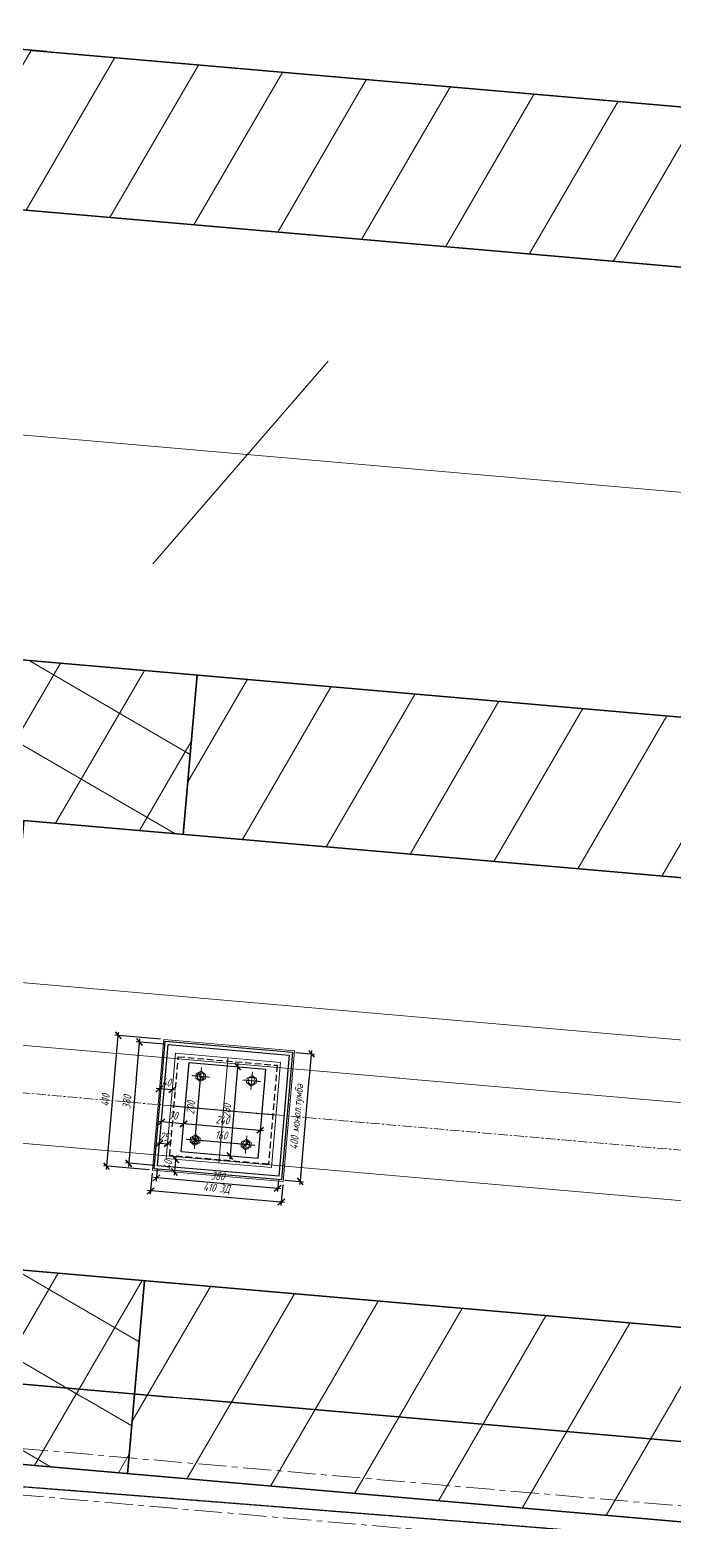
# Model space of a CAD drawing. Header units: millimetres. Extents: x 265754 to 14267433, y -6145605 to 2433772.
# Drawn here: x 8009325 to 8011339, y -583457 to -578795 of the extents above; entities that cross this region are included whole.
import ezdxf
from ezdxf import colors
from ezdxf.entities.mleader import LeaderData, LeaderLine
from ezdxf.math import Vec2, Vec3

# ---------------------------------------------------------------- set-up
doc = ezdxf.new("R2010")
doc.units = ezdxf.units.MM
for name, pattern in [('осевая', [2, 1.25, -0.25, 0.25, -0.25]), ('осеваяX2', [4, 2.5, -0.5, 0.5, -0.5]), ('Штриховая', [3, 2, -1])]:
    doc.linetypes.add(name, pattern=pattern)
for name, color, linetype, lineweight in [('Выноски', 3, 'Continuous', 15), ('ИС_Med', 7, 'Continuous', 35), ('ИС_Ось', 3, 'осевая', 18), ('ИС_РЗМ', 3, 'Continuous', 18), ('ИС_Тон', 3, 'Continuous', 18), ('ИС_Штр', 3, 'Continuous', 9), ('МДП_Ось', 1, 'осеваяX2', 30)]:
    doc.layers.add(name, color=color, linetype=linetype, lineweight=lineweight)
doc.styles.add('0', font='isocpeur.ttf', dxfattribs={"width": 0.8, "oblique": 15})
doc.styles.add('ISOCPEUR', font='isocpeur.ttf', dxfattribs={"width": 0.8, "oblique": 15, "height": 2.5})
doc.dimstyles.new('М10', dxfattribs={"dimscale": 10, "dimtxt": 2.5, "dimasz": 2, "dimexe": 1, "dimexo": 1, "dimgap": 1, "dimtad": 1, "dimdec": 0, "dimtxsty": '0', "dimblk1": 'OBLIQUE', "dimblk2": 'OBLIQUE', "dimsah": 1, "dimcen": 2.5, "dimdle": 1, "dimclrd": 256, "dimclre": 256, "dimclrt": 256, "dimaunit": 1, "dimadec": 0, "dimazin": 0, "dimtfac": 0.75, "dimtdec": 0, "dimtmove": 1, "dimatfit": 2, "dimldrblk": 'OBLIQUE', "dimfxl": 1, "dimtolj": 1, "dimtzin": 0, "dimlwd": -1, "dimlwe": -1, "dimarcsym": 0})
doc.dimstyles.new('М200', dxfattribs={"dimscale": 200, "dimtxt": 2.5, "dimasz": 2, "dimexe": 1, "dimexo": 1, "dimgap": 0.8, "dimtad": 1, "dimdec": 0, "dimzin": 0, "dimdsep": 46, "dimtxsty": '0', "dimblk": 'OBLIQUE', "dimcen": 0.09, "dimdle": 1, "dimclrd": 256, "dimclre": 256, "dimclrt": 256, "dimadec": 4, "dimazin": 0, "dimtfac": 1, "dimtdec": 0, "dimtmove": 1, "dimatfit": 2, "dimfxl": 1, "dimtolj": 1, "dimtzin": 0, "dimlwd": -1, "dimarcsym": 0})

# ---------------------------------------------------------------- blocks, each defined once
blk = doc.blocks.new('_None')
blk = doc.blocks.new('болт БО')
at = {"layer": 'ИС_Тон', "linetype": 'осевая'}
for p, q in [((-27.8473755350301, 0.1288116181356145), (27.84737553503055, -0.1288116181353871)), ((-0.1288116180771794, -27.84737553508876), (0.1288116183113743, 27.84737553520426))]:
    blk.add_line(p, q, dxfattribs=at)
at = {"layer": 'ИС_Тон'}
blk.add_lwpolyline([(14.96664636836476, -7.295342044146537), (15.03303712032357, 7.157535470322273), (0.07648264958743312, 16.64982433590194), (-14.96664636713922, 7.295342045052394), (-15.03303711909848, -7.157535469416189), (-0.07648264836325325, -16.64982433522869)], close=True, dxfattribs=at)
blk.add_circle((1.168700691778213e-10, -4.547473508864641e-13), 11, dxfattribs=at)
blk = doc.blocks.new('_OBLIQUE')
at = {"color": 0, "linetype": 'ByBlock', "lineweight": -2}
blk.add_line((0.5000000000000001, 0.4999999999999999), (-0.5000000000000001, -0.4999999999999999), dxfattribs=at)
blk = doc.blocks.new('*D1533')
at = {"layer": 'Defpoints', "transparency": 16777216}
blk.add_line((134.5914304819017, -114.4579757231986), (-45.40856951812748, -114.4579756184248), dxfattribs=at)
at = {"layer": 'Defpoints', "color": 0, "transparency": 16777216}
for p in [(-35.40856951812748, -114.4579756242165), (-35.40856951812748, -114.4579756242456), (124.5914304819016, -114.4579757191823)]:
    blk.add_point(p, dxfattribs=at)
at = {"layer": 'Defpoints', "transparency": 16777216, "xscale": 20, "yscale": 20, "zscale": 20}
for p, rotation in [((-35.40856951812748, -114.4579756242456), 179.9999999666495), ((124.5914304819016, -114.4579757173778), 359.9999999666495)]:
    blk.add_blockref('_OBLIQUE', p, dxfattribs=dict(at, rotation=rotation))
at = {"layer": 'Defpoints', "transparency": 16777216, "insert": (44.5914304949838, -91.95797567081172), "char_height": 25, "attachment_point": 5, "rotation": 359.99999996664945, "style": '0'}
blk.add_mtext('\\A1;160', dxfattribs=at)
blk = doc.blocks.new('*D1534')
at = {"layer": 'Defpoints', "transparency": 16777216}
blk.add_line((-35.40880475775335, -124.5088569954387), (-35.4088047577534, 95.49114300493969), dxfattribs=at)
at = {"layer": 'Defpoints', "color": 0, "transparency": 16777216}
for p in [(-35.4088047577534, 85.49114300493969), (-35.4088047577534, 85.49114300493969), (-35.40880479215413, -114.5088569954387)]:
    blk.add_point(p, dxfattribs=at)
at = {"layer": 'Defpoints', "transparency": 16777216, "xscale": 20, "yscale": 20, "zscale": 20}
for p, rotation in [((-35.4088047577534, 85.49114300493969), 90), ((-35.40880475775335, -114.5088569954387), 270)]:
    blk.add_blockref('_OBLIQUE', p, dxfattribs=dict(at, rotation=rotation))
at = {"layer": 'Defpoints', "transparency": 16777216, "insert": (-57.90880475775337, -14.5088569952495), "char_height": 25, "attachment_point": 5, "rotation": 90, "style": '0'}
blk.add_mtext('\\A1;200', dxfattribs=at)
blk = doc.blocks.new('*D1536')
at = {"layer": 'Defpoints', "transparency": 16777216}
blk.add_line((174.5911951518792, -66.70392639015336), (-85.40880484814988, -66.70392623881344), dxfattribs=at)
at = {"layer": 'Defpoints', "color": 0, "transparency": 16777216}
for p in [(-75.40880484814988, -66.70392624469241), (-75.40880484814988, -66.7039262446342), (164.5911951518792, -66.70392638715566)]:
    blk.add_point(p, dxfattribs=at)
at = {"layer": 'Defpoints', "transparency": 16777216, "xscale": 20, "yscale": 20, "zscale": 20}
for p, rotation in [((-75.40880484814988, -66.7039262446342), 179.9999999666495), ((164.5911951518792, -66.70392638433259), 359.9999999666495)]:
    blk.add_blockref('_OBLIQUE', p, dxfattribs=dict(at, rotation=rotation))
at = {"layer": 'Defpoints', "transparency": 16777216, "insert": (44.59119516496138, -44.2039263144834), "char_height": 25, "attachment_point": 5, "rotation": 359.99999996664945, "style": '0'}
blk.add_mtext('\\A1;240', dxfattribs=at)
blk = doc.blocks.new('*D1537')
at = {"layer": 'Defpoints', "transparency": 16777216}
blk.add_line((77.35079307766861, 135.49114293803), (77.35079307766868, -164.5088570619701), dxfattribs=at)
at = {"layer": 'Defpoints', "color": 0, "transparency": 16777216}
for p in [(77.35079324385154, 125.49114293803), (77.35079307763957, -154.5088570619701), (77.35079307766867, -154.5088570619701)]:
    blk.add_point(p, dxfattribs=at)
at = {"layer": 'Defpoints', "transparency": 16777216, "xscale": 20, "yscale": 20, "zscale": 20}
for p, rotation in [((77.35079307766861, 125.49114293803), 90), ((77.35079307766867, -154.5088570619701), 270)]:
    blk.add_blockref('_OBLIQUE', p, dxfattribs=dict(at, rotation=rotation))
at = {"layer": 'Defpoints', "transparency": 16777216, "insert": (54.85079307766863, -14.50885706197007), "char_height": 25, "attachment_point": 5, "rotation": 90, "style": '0'}
blk.add_mtext('\\A1;280', dxfattribs=at)
blk = doc.blocks.new('*D1538')
at = {"layer": 'Defpoints', "transparency": 16777216}
blk.add_line((-65.40880484809168, -66.70392624972737), (-155.4088048480917, -66.70392619734048), dxfattribs=at)
at = {"layer": 'Defpoints', "color": 0, "transparency": 16777216}
for p in [(-145.4088048480917, -66.70392620316125), (-145.4088048480917, -66.70392620316125), (-75.40880484809168, -66.70392624469241)]:
    blk.add_point(p, dxfattribs=at)
at = {"layer": 'Defpoints', "transparency": 16777216, "xscale": 20, "yscale": 20, "zscale": 20}
for p, rotation in [((-145.4088048480917, -66.70392620316125), 179.9999999666495), ((-75.40880484809168, -66.70392624390661), 359.9999999666495)]:
    blk.add_blockref('_OBLIQUE', p, dxfattribs=dict(at, rotation=rotation))
at = {"layer": 'Defpoints', "transparency": 16777216, "insert": (-110.408804834995, -44.20392622353393), "char_height": 25, "attachment_point": 5, "rotation": 359.99999996664945, "style": '0'}
blk.add_mtext('\\A1;70', dxfattribs=at)
blk = doc.blocks.new('*D1539')
at = {"layer": 'Defpoints', "transparency": 16777216}
blk.add_line((-110.4088048882259, -134.31600171639), (-155.4088048882259, -134.3160016901966), dxfattribs=at)
at = {"layer": 'Defpoints', "color": 0, "transparency": 16777216}
for p in [(-145.4088048882259, -134.3160016960464), (-145.4088048882259, -134.3160016960173), (-120.4088048882259, -134.3160017108894)]:
    blk.add_point(p, dxfattribs=at)
at = {"layer": 'Defpoints', "transparency": 16777216, "xscale": 20, "yscale": 20, "zscale": 20}
for p, rotation in [((-145.4088048882259, -134.3160016960173), 179.9999999666495), ((-120.4088048882259, -134.3160017105693), 359.9999999666495)]:
    blk.add_blockref('_OBLIQUE', p, dxfattribs=dict(at, rotation=rotation))
at = {"layer": 'Defpoints', "transparency": 16777216, "insert": (-132.9088048751582, -111.8160017034679), "char_height": 25, "attachment_point": 5, "rotation": 359.99999996664945, "style": '0'}
blk.add_mtext('\\A1;25', dxfattribs=at)
blk = doc.blocks.new('*D1540')
at = {"layer": 'Defpoints', "transparency": 16777216}
blk.add_line((-110.4088047874975, 35.37111904114136), (-170.4088047874975, 35.37111907606595), dxfattribs=at)
at = {"layer": 'Defpoints', "color": 0, "transparency": 16777216}
for p in [(-160.4088047874975, 35.37111907024519), (-160.4088047874975, 35.37111907024519), (-120.4088047874975, 35.37111904652556)]:
    blk.add_point(p, dxfattribs=at)
at = {"layer": 'Defpoints', "transparency": 16777216, "xscale": 20, "yscale": 20, "zscale": 20}
for p, rotation in [((-160.4088047874975, 35.37111907024519), 179.9999999666495), ((-120.4088047874975, 35.37111904696212), 359.9999999666495)]:
    blk.add_blockref('_OBLIQUE', p, dxfattribs=dict(at, rotation=rotation))
at = {"layer": 'Defpoints', "transparency": 16777216, "insert": (-140.4088047744008, 57.87111905837082), "char_height": 25, "attachment_point": 5, "rotation": 359.99999996664945, "style": '0'}
blk.add_mtext('\\A1;40', dxfattribs=at)
blk = doc.blocks.new('*D1541')
at = {"layer": 'Defpoints', "transparency": 16777216}
for p, q in [((-160.4088049446, -229.5088569208456), (-160.4088049823443, -294.353121638851)), ((249.5911950553709, -229.5088571642118), (249.5911950176266, -294.3531218775024)), ((259.5911950234473, -284.3531218833232), (-170.4088049765236, -284.3531216330302))]:
    blk.add_line(p, q, dxfattribs=at)
at = {"layer": 'Defpoints', "color": 0, "transparency": 16777216}
for p in [(-160.4088049387792, -219.5088569208456), (249.5911950611917, -219.5088571642118), (-160.4088049765236, -284.353121638851)]:
    blk.add_point(p, dxfattribs=at)
at = {"layer": 'Defpoints', "transparency": 16777216, "xscale": 20, "yscale": 20, "zscale": 20}
for p, rotation in [((-160.4088049765236, -284.353121638851), 179.9999999666495), ((249.5911950234473, -284.3531218775024), 359.9999999666495)]:
    blk.add_blockref('_OBLIQUE', p, dxfattribs=dict(at, rotation=rotation))
at = {"layer": 'Defpoints', "transparency": 16777216, "insert": (44.59119503765001, -259.9781217581767), "char_height": 25, "attachment_point": 5, "rotation": 359.99999996664945, "style": '0'}
blk.add_mtext('\\A1;410 ЗД', dxfattribs=at)
blk = doc.blocks.new('*D1542')
at = {"layer": 'Defpoints', "transparency": 16777216}
for p, q in [((-145.4088049357233, -214.5088569297513), (-145.4088049578483, -252.5192419070809)), ((234.5911950643058, -214.508857155306), (234.5911950421808, -252.51924212827)), ((244.5911950480016, -242.5192421340907), (-155.4088049520275, -242.5192419012601))]:
    blk.add_line(p, q, dxfattribs=at)
at = {"layer": 'Defpoints', "color": 0, "transparency": 16777216}
for p in [(-145.4088049299025, -204.5088569297513), (234.5911950701266, -204.508857155306), (-145.4088049520275, -242.5192419070809)]:
    blk.add_point(p, dxfattribs=at)
at = {"layer": 'Defpoints', "transparency": 16777216, "xscale": 20, "yscale": 20, "zscale": 20}
for p, rotation in [((-145.4088049520275, -242.5192419070809), 179.9999999666495), ((234.5911950480016, -242.51924212827), 359.9999999666495)]:
    blk.add_blockref('_OBLIQUE', p, dxfattribs=dict(at, rotation=rotation))
at = {"layer": 'Defpoints', "transparency": 16777216, "insert": (44.59119506108377, -220.0192420176754), "char_height": 25, "attachment_point": 5, "rotation": 359.99999996664945, "style": '0'}
blk.add_mtext('\\A1;380', dxfattribs=at)
blk = doc.blocks.new('*D1543')
at = {"layer": 'Defpoints', "transparency": 16777216}
blk.add_line((-91.226928610442, -169.5088569619111), (-91.22692861044199, -229.5088569618821), dxfattribs=at)
at = {"layer": 'Defpoints', "color": 0, "transparency": 16777216}
for p in [(-91.22692858669328, -179.5088569619111), (-91.226928610442, -219.5088569618821), (-91.226928610442, -219.5088569618821)]:
    blk.add_point(p, dxfattribs=at)
at = {"layer": 'Defpoints', "transparency": 16777216, "xscale": 20, "yscale": 20, "zscale": 20}
for p, rotation in [((-91.226928610442, -179.5088569619111), 90), ((-91.226928610442, -219.5088569618821), 270)]:
    blk.add_blockref('_OBLIQUE', p, dxfattribs=dict(at, rotation=rotation))
at = {"layer": 'Defpoints', "transparency": 16777216, "insert": (-113.7269285985676, -199.5088569619402), "char_height": 25, "attachment_point": 5, "rotation": 90, "style": '0'}
blk.add_mtext('\\A1;40', dxfattribs=at)
blk = doc.blocks.new('*D1544')
at = {"layer": 'Defpoints', "transparency": 16777216}
for p, q in [((-155.4088047043479, 175.4911430702487), (-245.8727593066289, 175.4911430702487)), ((-235.8727593066289, 185.4911430702487), (-235.8727593066288, -214.5088569297515)), ((-155.4088049299026, -204.5088569297515), (-245.8727593066288, -204.5088569297515))]:
    blk.add_line(p, q, dxfattribs=at)
at = {"layer": 'Defpoints', "color": 0, "transparency": 16777216}
for p in [(-145.4088047043479, 175.4911430702487), (-235.8727593066288, -204.5088569297515), (-145.4088049299026, -204.5088569297515)]:
    blk.add_point(p, dxfattribs=at)
at = {"layer": 'Defpoints', "transparency": 16777216, "xscale": 20, "yscale": 20, "zscale": 20}
for p, rotation in [((-235.8727593066289, 175.4911430702487), 90), ((-235.8727593066288, -204.5088569297515), 270)]:
    blk.add_blockref('_OBLIQUE', p, dxfattribs=dict(at, rotation=rotation))
at = {"layer": 'Defpoints', "transparency": 16777216, "insert": (-258.3727593066288, -14.50885692975131), "char_height": 25, "attachment_point": 5, "rotation": 90, "style": '0'}
blk.add_mtext('\\A1;380', dxfattribs=at)
blk = doc.blocks.new('*D1545')
at = {"layer": 'Defpoints', "transparency": 16777216}
for p, q in [((-170.4088046954421, 190.4911430791545), (-313.6341531854124, 190.4911430791545)), ((-303.6341531854123, -229.5088569208457), (-303.6341531854124, 200.4911430791545)), ((-170.4088049387793, -219.5088569208457), (-313.6341531854123, -219.5088569208457))]:
    blk.add_line(p, q, dxfattribs=at)
at = {"layer": 'Defpoints', "color": 0, "transparency": 16777216}
for p in [(-303.6341531854124, 190.4911430791545), (-160.4088046954421, 190.4911430791545), (-160.4088049387793, -219.5088569208457)]:
    blk.add_point(p, dxfattribs=at)
at = {"layer": 'Defpoints', "transparency": 16777216, "xscale": 20, "yscale": 20, "zscale": 20}
for p, rotation in [((-303.6341531854124, 190.4911430791545), 90), ((-303.6341531854123, -219.5088569208457), 270)]:
    blk.add_blockref('_OBLIQUE', p, dxfattribs=dict(at, rotation=rotation))
at = {"layer": 'Defpoints', "transparency": 16777216, "insert": (-326.1341531854123, -14.50885692084554), "char_height": 25, "attachment_point": 5, "rotation": 90, "style": '0'}
blk.add_mtext('\\A1;410', dxfattribs=at)
blk = doc.blocks.new('*D1535')
at = {"layer": 'Defpoints', "transparency": 16777216}
for p, q in [((303.4498260339899, -224.5088571612433), (303.4498260339898, 195.4911428387569)), ((254.5911953015894, 185.4911428387568), (313.4498260339898, 185.4911428387568)), ((254.5911950641895, -214.5088571612433), (313.4498260339899, -214.5088571612433))]:
    blk.add_line(p, q, dxfattribs=at)
at = {"layer": 'Defpoints', "color": 0, "transparency": 16777216}
for p in [(244.5911953015894, 185.4911428387568), (303.4498260339898, 185.4911428387568), (244.5911950641895, -214.5088571612433)]:
    blk.add_point(p, dxfattribs=at)
at = {"layer": 'Defpoints', "transparency": 16777216, "xscale": 20, "yscale": 20, "zscale": 20}
for p, rotation in [((303.4498260339898, 185.4911428387568), 90), ((303.4498260339899, -214.5088571612433), 270)]:
    blk.add_blockref('_OBLIQUE', p, dxfattribs=dict(at, rotation=rotation))
at = {"layer": 'Defpoints', "transparency": 16777216, "insert": (277.1998260339898, -14.5088571612433), "char_height": 25, "attachment_point": 5, "rotation": 90, "style": '0'}
blk.add_mtext('\\A1;400 монол.тумба', dxfattribs=at)
blk = doc.blocks.new('*D1672')
at = {"layer": 'Defpoints', "color": 0, "transparency": 16777216}
for p in [(130917.5972257612, -1079.015157261805), (134661.5236054164, -1381.444203735053), (134512.8189038504, -3222.337006408066)]:
    blk.add_point(p, dxfattribs=at)
at = {"layer": 'ИС_РЗМ', "transparency": 16777216}
for p, q in [((130901.4939632054, -1278.365815487621), (130752.7892616394, -3119.258618160636)), ((134645.4203428606, -1580.794861960861), (134496.7156412946, -3421.687664633876)), ((130569.5418659693, -2903.804697379069), (134712.1695620762, -3238.44026896384))]:
    blk.add_line(p, q, dxfattribs=at)
at = {"layer": 'ИС_РЗМ', "transparency": 16777216, "xscale": 400, "yscale": 400, "zscale": 400}
for p, rotation in [((130768.8925241951, -2919.907959934834), 175.3817559818969), ((134512.8189038504, -3222.337006408075), 355.3817559818969)]:
    blk.add_blockref('_OBLIQUE', p, dxfattribs=dict(at, rotation=rotation))
at = {"layer": 'ИС_РЗМ', "transparency": 16777216, "insert": (132671.0493313148, -2697.339998998083), "char_height": 500, "attachment_point": 5, "rotation": 355.3817559818969, "style": '0'}
blk.add_mtext('\\A1;3755', dxfattribs=at)
blk = doc.blocks.new('*D1673')
at = {"layer": 'Defpoints', "color": 0, "transparency": 16777216}
for p in [(134661.5236054165, -1381.44420373498), (149007.3761599932, -2629.047699311966), (148846.3831463249, -4480.262483969462)]:
    blk.add_point(p, dxfattribs=at)
at = {"layer": 'ИС_РЗМ', "transparency": 16777216}
for p, q in [((134644.1957790891, -1580.692155881963), (134483.2027654207, -3431.906940539448)), ((148990.0483336658, -2828.295651458962), (148829.0553199975, -4679.510436116447)), ((134301.2826396012, -3215.331162065002), (149045.6310984719, -4497.590310296933))]:
    blk.add_line(p, q, dxfattribs=at)
at = {"layer": 'ИС_РЗМ', "transparency": 16777216, "xscale": 400, "yscale": 400, "zscale": 400}
for p, rotation in [((134500.5305917482, -3232.658988392468), 175.0297120293991), ((148846.3831463249, -4480.262483969467), 355.0297120293991)]:
    blk.add_blockref('_OBLIQUE', p, dxfattribs=dict(at, rotation=rotation))
at = {"layer": 'ИС_РЗМ', "transparency": 16777216, "insert": (141705.9465434006, -3482.870825905382), "char_height": 500, "attachment_point": 5, "rotation": 355.0297120293991, "style": '0'}
blk.add_mtext('\\A1;14400', dxfattribs=at)
blk = doc.blocks.new('Б18')
at = {"layer": 'ИС_Med'}
blk.add_lwpolyline([(-7.708876443997781, -0.709679294173867), (7.691123555996398, -0.709679294173867), (7.691123555996398, 0.6903207058203407), (-7.708876443997724, 0.6903207058203122)], close=True, dxfattribs=at)
at = {"layer": 'ИС_Ось', "linetype": 'осевая', "ltscale": 25}
blk.add_lwpolyline([(-9.008876443986026, -0.00967929416222546), (8.991123556013918, -0.00967929416222546)], dxfattribs=at)
blk = doc.blocks.new('*U1648')
at = {"layer": 'Defpoints'}
for points in [[(244.5911950641894, -214.5088571612432), (-155.4088049358397, -214.5088569238142), (-155.4088046984107, 185.4911430761858), (244.5911953015893, 185.4911428387568)], [(164.5911950997834, -154.5088571137458), (-75.40880490021664, -154.5088569712825), (-75.40880473400466, 125.4911430286884), (164.5911952659953, 125.4911428862542)]]:
    blk.add_lwpolyline(points, close=True, dxfattribs=at)
at = {"layer": 'Defpoints', "color": 1, "ltscale": 250}
blk.add_lwpolyline([(234.5911950701266, -204.508857155306), (-145.4088049299025, -204.5088569297513), (-145.4088047043479, 175.4911430702487), (234.5911952956812, 175.491142844694)], close=True, dxfattribs=at)
at = {"layer": 'Defpoints', "color": 1, "linetype": 'Штриховая', "ltscale": 10}
blk.add_lwpolyline([(199.5911950909067, -169.5088571345259), (-110.4088049090933, -169.5088569505315), (-110.4088047250989, 140.4911430494976), (199.5911952749011, 140.4911428654741)], close=True, dxfattribs=at)
at = {"layer": 'ИС_Тон'}
for points in [[(249.5911950611917, -219.5088571642118), (-160.4088049387792, -219.5088569208456), (-160.4088046954421, 190.4911430791544), (249.5911953045579, 190.4911428357882)], [(209.5911950849404, -179.5088571404631), (-120.4088049150596, -179.5088569445943), (-120.4088047191617, 150.4911430554057), (209.5911952808383, 150.4911428595369)]]:
    blk.add_lwpolyline(points, close=True, dxfattribs=at)
at = {"layer": 'ИС_Тон', "linetype": 'осевая'}
for points in [[(44.59119508491131, -179.5088570424996), (44.59119528080919, 150.4911429575004)], [(209.5911951828748, -14.50885714046308), (-120.4088048170961, -14.5088569445943)]]:
    blk.add_lwpolyline(points, dxfattribs=at)
at = {"layer": 'ИС_Тон', "rotation": 179.9999999659908}
for p in [(-35.40880475763697, 85.49114300496876), (124.5911952423339, 85.49114291000296), (-35.4088048763515, -114.5088569950312), (124.5911951236485, -114.5088570900261)]:
    blk.add_blockref('болт БО', p, dxfattribs=at)
at = {"layer": 'Defpoints'}
for base, p1, p2, angle, picture, middle in [((-303.6341531854124, 190.4911430791545), (-160.4088049387792, -219.5088569208456), (-160.4088046954421, 190.4911430791544), 269.9999999666495, '*D1545', (-326.1341531854123, -14.50885692084554)), ((-235.8727593066288, -204.5088569297515), (-145.4088047043479, 175.4911430702487), (-145.4088049299025, -204.5088569297513), 269.9999999666495, '*D1544', (-258.3727593066288, -14.50885692975131)), ((-35.4088047577534, 85.49114300493969), (-35.40880479215411, -114.5088569954387), (-35.40880475775339, 85.49114300493966), 269.9999999666495, '*D1534', (-57.90880475775337, -14.5088569952495)), ((77.35079307766867, -154.5088570619701), (77.35079324385151, 125.49114293803), (77.35079307763954, -154.50885706197), 269.9999999666495, '*D1537', (54.85079307766863, -14.50885706197007)), ((-145.4088048480917, -66.70392620316125), (-75.40880484809168, -66.70392624469241), (-145.4088048480917, -66.70392620316125), 179.9999999666495, '*D1538', (-110.408804834995, -44.20392622353393)), ((-75.40880484804427, -66.70392624466149), (164.5911951518792, -66.70392638715566), (-75.40880484814988, -66.70392624469241), 179.9999999666495, '*D1536', (44.59119516496138, -44.2039263144834)), ((-35.40856951812748, -114.4579756242456), (124.5914304819016, -114.4579757191823), (-35.40856951812748, -114.4579756242165), 179.9999999666495, '*D1533', (44.5914304949838, -91.95797567081172)), ((-145.4088049520275, -242.5192419070809), (234.5911950701266, -204.508857155306), (-145.4088049299025, -204.5088569297513), 179.9999999666495, '*D1542', (44.59119506108377, -220.0192420176754))]:
    dim = blk.add_linear_dim(base=base, p1=p1, p2=p2, angle=angle, dimstyle='М10', dxfattribs=at)
    dim.commit()
    dim.dimension.update_dxf_attribs({"geometry": picture, "text_midpoint": middle})
for base, p1, p2, angle, text, picture, middle in [((303.4498260339898, 185.4911428387568), (244.5911950641894, -214.5088571612432), (244.5911953015893, 185.4911428387568), 269.9999999666495, '<> монол.тумба', '*D1535', (277.1998260339898, -14.5088571612433)), ((-160.4088049765236, -284.353121638851), (249.5911950611917, -219.5088571642118), (-160.4088049387792, -219.5088569208456), 179.9999999666495, '<> ЗД', '*D1541', (44.59119503765001, -259.9781217581767))]:
    dim = blk.add_linear_dim(base=base, p1=p1, p2=p2, angle=angle, text=text, dimstyle='М10', dxfattribs=at)
    dim.commit()
    dim.dimension.update_dxf_attribs({"geometry": picture, "text_midpoint": middle})
for base, p1, p2, angle, picture, middle, set_off in [((-160.4088047875004, 35.37111907022938), (-120.4088047875004, 35.37111904650976), (-160.4088047875004, 35.37111907022938), 179.9999999666495, '*D1540', (-140.4088047875004, 35.37111905835502), (-2.899014361901209e-12, -1.580247044330463e-11)), ((-145.4088048882318, -134.3160016960212), (-120.4088048882318, -134.3160017108933), (-145.4088048882318, -134.3160016960503), 179.9999999666495, '*D1539', (-132.9088048882609, -134.3160017034718), (-5.897504706808832e-12, -3.893774191965349e-12)), ((-91.22692861044428, -219.508856961886), (-91.22692858669552, -179.508856961915), (-91.22692861044425, -219.5088569618859), 269.9999999666495, '*D1543', (-91.22692859856988, -199.5088569619441), (-2.273736754432321e-12, -3.893774191965349e-12))]:
    dim = blk.add_linear_dim(base=base, p1=p1, p2=p2, angle=angle, dimstyle='М10', dxfattribs=at)
    dim.commit()
    dim.dimension.update_dxf_attribs({"geometry": picture, "text_midpoint": middle, "dimtype": 128, "insert": set_off})
blk = doc.blocks.new('*U1660')
at = {"layer": 'ИС_Med', "color": 0, "linetype": 'ByBlock', "lineweight": -2, "transparency": 16777216}
blk.add_blockref('*U1648', (0, 0), dxfattribs=at)
blk = doc.blocks.new('План Узловая')
at = {"layer": 'Выноски'}
ml = blk.add_multileader_mtext('Standard', dxfattribs=at)
ml.set_content('Ось путепровода\\PОсь проезжей части', color=256, style='ISOCPEUR')
ml.set_leader_properties(color=256)
ml.set_arrow_properties(name='NONE')
ml.build(insert=Vec2(0, 0))
ml.multileader.update_dxf_attribs({"text_left_attachment_type": 6, "text_right_attachment_type": 6, "dogleg_length": 2, "arrow_head_size": 500, "scale": 200})
ctx = ml.context
ctx.base_point, ctx.scale, ctx.char_height, ctx.arrow_head_size, ctx.landing_gap_size, ctx.plane_origin, ctx.plane_x_axis, ctx.plane_y_axis = Vec3(13839.92619156837, 3519.031026244164), 200, 500, 500, 125, Vec3(7982.3427734375, 9376.900268435478), Vec3(1, 2.842170943040402e-15), Vec3(-2.842170943040402e-15, 1)
ctx.left_attachment, ctx.right_attachment, ctx.text_align_type = 6, 6, 1
notes = []
notes.append((ctx, [(0, (1, 1, 0), (13739.92619156837, 3519.031026244164), (1, 5.684341886080802e-16), 100, [(0, [(12905.34992742538, 1676.732035160065)], 0, [])])]))
ctx.mtext.insert, ctx.mtext.text_direction, ctx.mtext.rotation, ctx.mtext.width, ctx.mtext.alignment, ctx.mtext.flow_direction = Vec3(16541.91348958015, 4169.031026721001), Vec3(1, 2.842170943040402e-15), 2.842170943040402e-15, 6401.925370128336, 2, 5
ctx.mtext.has_bg_fill, ctx.mtext.bg_color, ctx.mtext.bg_scale_factor, ctx.mtext.bg_transparency, ctx.mtext.use_window_bg_color = 1, -1023410167, 1.5, 0, 1
ml = blk.add_multileader_mtext('Standard', dxfattribs=at)
ml.set_content('Металлическое барьерное ограждение', color=256, style='ISOCPEUR')
ml.set_leader_properties(color=256)
ml.set_arrow_properties(name='NONE')
ml.build(insert=Vec2(0, 0))
ml.multileader.update_dxf_attribs({"text_left_attachment_type": 6, "text_right_attachment_type": 6, "dogleg_length": 2, "arrow_head_size": 500, "scale": 200})
ctx = ml.context
ctx.base_point, ctx.scale, ctx.char_height, ctx.arrow_head_size, ctx.landing_gap_size, ctx.plane_origin, ctx.plane_x_axis, ctx.plane_y_axis = Vec3(11405.32098464839, -1045.000205874447), 200, 500, 500, 125, Vec3(11962.09887909889, 7253.385015964508), Vec3(1, 2.842170943040402e-15), Vec3(-2.842170943040402e-15, 1)
ctx.left_attachment, ctx.right_attachment, ctx.text_align_type = 6, 6, 1
notes.append((ctx, [(1, (1, 1, 0), (18409.29558086395, -1045.000205874443), (-1, -5.684341886080802e-16), 100, [(0, [(19055.44950437546, -2159.743557214737)], 0, [])])]))
ctx.mtext.insert, ctx.mtext.text_direction, ctx.mtext.rotation, ctx.mtext.width, ctx.mtext.alignment, ctx.mtext.flow_direction = Vec3(14857.30828285217, -395.0002059936523), Vec3(1, 2.842170943040402e-15), 2.842170943040402e-15, 7049.42080516668, 2, 5
ctx.mtext.has_bg_fill, ctx.mtext.bg_color, ctx.mtext.bg_scale_factor, ctx.mtext.bg_transparency, ctx.mtext.use_window_bg_color = 1, -1023410167, 1.5, 0, 1
for ctx, leaders in notes:
    for number, flags, end, landing, length, lines in leaders:
        leader = LeaderData()
        leader.index, (leader.has_last_leader_line, leader.has_dogleg_vector, leader.attachment_direction) = number, flags
        leader.last_leader_point, leader.dogleg_vector, leader.dogleg_length = Vec3(end), Vec3(landing), length
        for number, points, colour, breaks in lines:
            line = LeaderLine()
            line.index, line.vertices, line.color, line.breaks = number, Vec3.list(points), colors.encode_raw_color(colour), breaks
            leader.lines.append(line)
        ctx.leaders.append(leader)
at = {"layer": 'ИС_Штр'}
h = blk.add_hatch(dxfattribs=at)
h.set_pattern_fill('ANSI31', color=256, scale=75, angle=14.81052377493742)
h.set_pattern_definition([(59.81052377493726, (120320.8886004558, 2928.285521867685), (-205.8274345762676, 119.7438215556539), [])])
h.paths.add_polyline_path([(149059.7928346425, -2026.322643964901), (134713.9402800658, -778.7191483884817), (134661.5236054168, -1381.444203735096), (138487.1553600952, -1714.198369331134), (139032.8455429614, -2363.865881068516), (139630.5772414431, -2415.8483027193), (140280.2632982573, -1870.168474101054), (149007.3761599955, -2629.04769928474)])
at = {"layer": 'ИС_Med'}
blk.add_line((134713.9402800658, -778.7191483884817), (134661.5236054164, -1381.444203735038), dxfattribs=at)
for points in [[(100316.008298218, 523.9979243006092), (131475.714289412, -853.4430402909638), (150584.6613865011, -2515.274507266062), (174784.5082886576, -5065.991315132997), (175222.1622255126, -5108.860936239944), (175358.3266506573, -5123.232127965079)], [(175448.0385777554, -5384.089144612546), (175196.8560403562, -5357.578604926239), (174759.2194194672, -5314.710679935117), (150560.7268070293, -2764.136617122218), (131459.3566491527, -1102.9640874248), (100403.3989239456, 269.8905978712137)]]:
    blk.add_lwpolyline(points, dxfattribs=at)
at = {"layer": 'ИС_Ось', "color": 2, "ltscale": 70}
for points in [[(172669.4865019924, -5094.448025299484), (148220.3896199672, -2510.588124022877), (129234.6710553742, -859.4733675673124), (98054.57211781928, 518.8690849919221), (65324.98813192089, 159.4965908002632), (33630.76804503257, -1936.293949172323), (8903.024143849587, -4780.269644752174)], [(172654.2472980657, -5238.644997055766), (148206.487485762, -2654.926401646415), (129225.1836240305, -1004.195574880687), (98052.16449633686, 373.8339087393761), (65330.57200592806, 14.54916157400294), (33643.84309371328, -2080.746022053769), (8919.59160160087, -4924.320050317932)]]:
    blk.add_lwpolyline(points, dxfattribs=at)
at = {"layer": 'ИС_Med', "xscale": 999.9999999999999, "yscale": 999.9999999999999, "zscale": 999.9999999999999, "rotation": 355.0297120294017}
blk.add_blockref('Б18', (141957.1956215899, -696.2792133506737), dxfattribs=at)
at = {"layer": 'ИС_Med', "rotation": 355.0313470506258}
blk.add_blockref('*U1660', (134917.8114156997, -228.2042253320105), dxfattribs=at)
at = {"layer": 'ИС_РЗМ'}
dim = blk.add_aligned_dim(p1=(130917.5972257611, -1079.015157261805), p2=(134661.5236054164, -1381.444203735038), distance=-1846.88911394301, dimstyle='М200', override={"dimrnd": 5}, dxfattribs=at)
dim.commit()
dim.dimension.update_dxf_attribs({"geometry": '*D1672', "text_midpoint": (132671.0493313148, -2697.339998998068)})
dim = blk.add_aligned_dim(p1=(134661.5236054165, -1381.44420373498), p2=(149007.3761599932, -2629.047699311981), distance=-1858.2020690399759, dimstyle='М200', dxfattribs=at)
dim.commit()
dim.dimension.update_dxf_attribs({"geometry": '*D1673', "text_midpoint": (141705.9465434006, -3482.870825905367)})
at = {"layer": 'Выноски', "ltscale": 0.3}
ml = blk.add_multileader_mtext('Standard', dxfattribs=at)
ml.set_content('Начало путепровода \\PПК 1+40,18', color=256, style='ISOCPEUR')
ml.set_leader_properties(color=256)
ml.set_arrow_properties(name='NONE')
ml.build(insert=Vec2(0, 0))
ml.multileader.update_dxf_attribs({"text_left_attachment_type": 6, "text_right_attachment_type": 6, "dogleg_length": 2, "arrow_head_size": 300, "scale": 200})
ctx = ml.context
ctx.base_point, ctx.scale, ctx.char_height, ctx.arrow_head_size, ctx.landing_gap_size, ctx.plane_origin, ctx.plane_x_axis, ctx.plane_y_axis = Vec3(1024.793878124878, 2213.273277401923), 200, 500, 300, 125, Vec3(-1995.070712327957, 7387.238701581955), Vec3(1, 2.842170943040402e-15), Vec3(-2.842170943040402e-15, 1)
ctx.left_attachment, ctx.right_attachment = 6, 6
notes = []
notes.append((ctx, [(1, (1, 1, 0), (6668.768474340439, 2213.273277401924), (-1, -2.842170943040401e-16), 100, [(0, [(7895.488041639328, 1091.446149468422)], 0, [])])]))
ctx.mtext.insert, ctx.mtext.text_direction, ctx.mtext.rotation, ctx.mtext.width, ctx.mtext.flow_direction = Vec3(1149.793878078461, 2813.273277401924), Vec3(1, 2.842170943040402e-15), 2.842170943040402e-15, 5487.643685489066, 5
ctx.mtext.has_bg_fill, ctx.mtext.bg_color, ctx.mtext.bg_scale_factor, ctx.mtext.bg_transparency, ctx.mtext.use_window_bg_color = 1, -1023410167, 1.5, 0, 1
for ctx, leaders in notes:
    for number, flags, end, landing, length, lines in leaders:
        leader = LeaderData()
        leader.index, (leader.has_last_leader_line, leader.has_dogleg_vector, leader.attachment_direction) = number, flags
        leader.last_leader_point, leader.dogleg_vector, leader.dogleg_length = Vec3(end), Vec3(landing), length
        for number, points, colour, breaks in lines:
            line = LeaderLine()
            line.index, line.vertices, line.color, line.breaks = number, Vec3.list(points), colors.encode_raw_color(colour), breaks
            leader.lines.append(line)
        ctx.leaders.append(leader)
at = {"layer": 'ИС_Штр'}
h = blk.add_hatch(dxfattribs=at)
h.set_pattern_fill('ANSI37', color=256, scale=75, angle=14.81052377493742)
h.set_pattern_definition([(59.81052396495632, (128030.5725089633, 11357.48539101373), (-205.8274349733927, 119.7438208730364), []), (149.8105239649563, (128030.5725089633, 11357.48539101373), (-119.7438208730364, -205.8274349733926), [])])
h.paths.add_polyline_path([(129133.844204303, 11069.87090384745), (129011.4026566554, 11548.12158904655), (128897.4588781375, 11558.03084022907), (128919.7688336383, 11814.56693781394), (128895.3274008422, 11885.63574048219), (128878.6963534286, 11509.41740448819), (128529.0015932012, 11524.87595499912), (128537.1068272119, 11708.22806605411), (128437.2043920551, 11712.64433707774), (128429.0991580445, 11529.29222602298), (127480.0657082855, 11571.32213259244), (127463.0107629538, 11185.51461277565)], flags=16)
h.paths.add_polyline_path([(128456.7919307274, 12155.74277954025), (128448.6866967167, 11972.39066848543), (128548.5891318735, 11967.97439746163), (128556.6943658841, 12151.32650851639), (128807.770175449, 12140.22749152879), (128670.331870988, 12539.85937155288), (127818.2349680541, 12613.96295450057), (127027.2139991581, 12648.93070056051), (127025.3263814948, 12606.23006007797), (127524.8385572712, 12584.1487049649), (127507.7584810205, 12197.7726874259)])
h.paths.add_polyline_path([(128670.331870988, 12539.85937155288), (128599.4752851922, 12801.73072725505), (127911.8392579349, 12871.14675821178), (127038.2342512213, 12898.22473425406), (127027.2139991581, 12648.93070056051), (127818.2349680541, 12613.96295450057)])
h.paths.add_polyline_path([(130246.8992749163, 12070.11098091165), (130275.610581526, 12400.25447019603), (128670.331870988, 12539.85937155288), (128807.770175449, 12140.22749152879), (128906.3891261116, 12135.86795800546), (128895.3274008422, 11885.63574048219), (128919.7688336383, 11814.56693781394), (128951.7870152741, 12182.73528168618), (129200.8469554577, 12161.07549877506), (129184.9459740031, 11978.23444694199), (129284.5699500766, 11969.57053377753), (129300.4709315312, 12152.41158561059)])
h.paths.add_polyline_path([(130195.4762494825, 11478.81162707083), (130219.7383489844, 11757.79489647667), (129273.3105769902, 11840.10207147093), (129262.0437758491, 11710.54819598654), (129249.0479061024, 11561.11223187641)], flags=17)
h.paths.add_polyline_path([(130219.7383489844, 11757.79489647667), (130243.994163208, 12036.70589318266), (129297.5658198232, 12119.00649788766), (129284.5699500766, 11969.57053377753), (129273.3105769902, 11840.10207147093)])
h.paths.add_polyline_path([(130159.0909568371, 11060.42706395069), (130192.5711377742, 11445.40653934178), (129246.1427943945, 11527.70714415354), (129262.0437758491, 11710.54819598654), (129162.4197997757, 11719.21210915101), (129146.5188183211, 11536.37105731794), (129011.4026566554, 11548.12158904655), (129133.844204303, 11069.87090384745)], flags=17)
h.paths.add_polyline_path([(128892.558706272, 11823.00386660232), (128542.863946043, 11838.46241707669), (128537.1068272119, 11708.22806605411), (128530.4824206764, 11558.37441331893), (128880.1771809037, 11542.91586280789)], flags=0)
h.paths.add_polyline_path([(128895.3274008422, 11885.63574048219), (128819.4914162007, 12106.14542469743), (128555.213538409, 12117.82805019675), (128548.5891318735, 11967.97439746163), (128542.863946043, 11838.46241707669), (128892.558706272, 11823.00386660232)], flags=17)
h.paths.add_polyline_path([(128448.6866967167, 11972.39066848543), (128455.3111032523, 12122.24432122044), (127506.2776535425, 12164.27422903571), (127493.9246601132, 11884.83165888482), (128442.9615108861, 11842.87868809939)])
h.paths.add_polyline_path([(128437.2043920551, 11712.64433707774), (128442.9615108861, 11842.87868809939), (127493.9246601132, 11884.83165888482), (127481.5465357635, 11604.82059098262), (128430.5799855196, 11562.79068434273)], flags=17)
h.paths.add_polyline_path([(132984.8720363447, 4591.278297928569), (133482.9919167174, 4547.958732168889), (133526.3114825319, 5046.078612489393), (132187.4556782304, 5162.51374064316), (132308.750462522, 6557.249405666254), (132806.8703428522, 6513.929839850869), (132850.1899087041, 7012.049720168114), (131511.3341044747, 7128.484848476015), (131632.6288887664, 8523.22051349905), (132130.7487691339, 8479.900947680406), (132174.0683349485, 8978.020828000968), (130835.212530652, 9094.455956213642), (130956.5073149437, 10489.19162123674), (131454.6271953111, 10445.87205541809), (131497.9467611257, 10943.99193573865), (127504.8102657474, 11183.66683066048), (126963.4985871765, 11207.59596788901), (126941.4172320664, 10708.08379215753), (128189.0073132361, 10652.93302516226), (128127.1795189187, 9254.298932973237), (127627.6673431348, 9276.380288086599), (127605.5859880237, 8776.868112355995), (128853.1760692007, 8721.717345359735), (128791.3482748834, 7323.083253170655), (128291.8360990995, 7345.164608284074), (128269.7547439884, 6845.65243255347), (129517.3448251459, 6790.501665428514), (129455.5170308285, 5391.867573239433), (128956.0048550572, 5413.948928352271), (128933.9234999336, 4914.436752622249), (130181.5135811581, 4859.285985592403), (130119.6857868408, 3460.651893403323), (129620.1736110568, 3482.733248516743), (129598.0922559458, 2983.221072786138), (130845.6823370557, 2928.07030569471), (130783.8545427384, 1529.436213505629), (130284.3423669544, 1551.517568619049), (130262.2610118434, 1052.005392888503), (131509.8510930204, 996.8546258921269), (131448.023298703, -401.7794662968954), (130948.5111229191, -379.6981111834757), (130917.5972257612, -1079.015157260699), (131459.3566491528, -1102.964087424858), (134661.5236054164, -1381.444203735038), (134713.9402800658, -778.7191483884817), (134215.8203996984, -735.3995825698366), (134337.1151839914, 659.3360824676929), (134835.2350643588, 616.0165166490478), (134878.5546301722, 1114.136396955117), (133539.6988258757, 1230.57152516779), (133660.9936101687, 2625.307190205436), (134159.1134905361, 2581.987624386791), (134202.4330563507, 3080.107504707295), (132863.577252053, 3196.542632905534)])
h.paths.add_polyline_path([(130788.8281989846, 12616.13863217086), (128577.9746907903, 12808.40803926875), (128670.331870988, 12539.85937155288), (130275.6105815261, 12400.25447019609), (130280.385741129, 12455.16272897372), (130778.957266297, 12411.80388534779)])
h = blk.add_hatch(dxfattribs=at)
h.set_pattern_fill('ANSI31', color=256, scale=75, angle=14.81052377493742)
h.set_pattern_definition([(59.81052377493726, (119818.4784855755, 6891.717349989514), (-205.8274345762676, 119.7438215556539), [])])
h.paths.add_polyline_path([(147707.5496869973, 1905.61957151047), (134202.4330563507, 3080.107504707295), (134159.1134905365, 2581.987624386675), (147664.2301211863, 1407.499691231118)])
h = blk.add_hatch(dxfattribs=at)
h.set_pattern_fill('ANSI31', color=256, scale=75, angle=14.81052377493742)
h.set_pattern_definition([(59.81052377493726, (120494.6000593982, 4925.746242251829), (-205.8274345762676, 119.7438215556539), [])])
h.paths.add_polyline_path([(148383.67126082, -60.35153622715734), (134878.5546301734, 1114.13639696961), (134835.2350643592, 616.0165166490478), (148340.351695009, -558.471416506567)])
blk.add_lwpolyline([(132863.577252053, 3196.542632905534), (134202.4330563507, 3080.107504707295), (134159.1134905361, 2581.987624386791), (133660.9936101687, 2625.307190205436), (133539.6988258757, 1230.57152516779), (134878.5546301722, 1114.136396955117), (134835.2350643588, 616.0165166490478), (134337.1151839914, 659.3360824676929), (134215.8203996984, -735.3995825698366), (134713.9402800658, -778.7191483884817), (134661.5236054164, -1381.444203735038), (131459.3566491527, -1102.9640874248), (130917.5972257612, -1079.015157260699)])
at = {"layer": 'ИС_Med'}
blk.add_line((134878.5546301734, 1114.13639696961), (134835.2350643588, 616.0165166490478), dxfattribs=at)
at = {"layer": 'ИС_Ось', "color": 6, "ltscale": 25}
blk.add_lwpolyline([(9847.573756593105, -3556.127595462254), (32014.49761336256, -1028.551701771677), (65278.60788389354, 1171.048334672698), (98071.28474092664, 1531.113591110625), (131535.0598082386, 51.81931855616858), (150671.496040912, -1612.402772589936), (174876.256305989, -4163.637459726888), (175105.0605264671, -4186.049574345408)], dxfattribs=at)
at = {"layer": 'ИС_РЗМ'}
blk.add_line((135288.7541567965, 2094.823441420682), (134739.9573340373, 1461.392164390243), dxfattribs=at)
at = {"layer": 'ИС_Тон', "color": 6}
for points in [[(9733.32758267445, -3223.931899015559), (31983.73515025777, -686.8368038067129), (65265.39913364226, 1513.923977501458), (98076.98001101112, 1874.196801085374), (131557.5024906106, 394.162195155106), (150704.3342839665, -1270.963957763452), (174910.9526344611, -3822.394491180312)], [(9899.86719480675, -3708.182185398415), (32028.57839091, -1184.963477240526), (65284.65387161245, 1014.105256131093), (98068.67786801129, 1374.075503719971), (131524.7872101643, -104.8798990177456), (150656.4651249968, -1768.688177603763), (174860.3748961617, -4319.833220821689), (175089.755119015, -4342.301756738918)]]:
    blk.add_lwpolyline(points, dxfattribs=at)
at = {"layer": 'ИС_Med', "xscale": 999.9999999999999, "yscale": 999.9999999999999, "zscale": 999.9999999999999, "rotation": 355.0297120294017}
for p in [(140604.9524739444, 3235.663002124697), (141281.0740477672, 1269.691894387011)]:
    blk.add_blockref('Б18', p, dxfattribs=at)

msp = doc.modelspace()

# ---------------------------------------------------------------- linework, layer by layer
at = {"layer": 'МДП_Ось', "ltscale": 2, "flags": 128}
for points in [[(7744118.950588193, -600901.0188382629), (7877092.999730748, -581616.4054394475, -0.06236864998936653), (8026169.574010785, -578717.1937406478), (8060956.837795081, -582387.9327475576, -0.0006835939129814506), (8065307.261137919, -582850.9975507914, -0.00205078418366611), (8069655.076218408, -583337.8454738357, -0.003417982021346688), (8073997.284802367, -583872.2148878503, -0.004785192664712667), (8078330.110013368, -584477.744016788, -0.006152421236038208), (8082648.610660977, -585177.8942796449, -0.007519673090428114), (8086946.301076824, -585995.8418994837, -0.008886952884495258), (8091214.780204762, -586954.3275510408, -0.0102542657405138), (8095443.375245943, -588075.4542165053, -0.1601430922746658), (8147070.400589593, -623222.8795043117, -0.0102542657405138), (8149663.690246969, -626746.0584357762, -0.008886952884495258), (8152120.284078276, -630365.969424423, -0.007519673090428114), (8154456.833502691, -634064.5797038011, -0.006152421236038208), (8156691.416068209, -637825.7363064205, -0.004785192664712667), (8158843.216732579, -641634.9086241539, -0.003417982021346688), (8160932.252002124, -645478.8984387383, -0.00205078418366611), (8162979.12972612, -649345.5259694468, -0.0006835937965661287), (8165004.836376817, -653223.299149419), (8177974.555806698, -678106.2325745835, 0.0006835937965661287), (8180000.26245943, -681984.0057558079, 0.00205078418366611), (8182047.140182366, -685850.633285951, 0.003417982021346688), (8184136.175451996, -689694.6231004137, 0.004785192664712667), (8186287.976116366, -693503.795418147, 0.006152421236038208), (8188522.558681798, -697264.9520208883, 0.007519673090428114), (8190859.108106214, -700963.5623002665, 0.008886952884495258), (8193315.701937435, -704583.4732890349, 0.0102542657405138), (8195908.991594639, -708106.652220743, 0.2138723582029343), (8267938.749952664, -746889.3201956032, 0.0102542657405138), (8272307.630970686, -747114.752391343, 0.008886952884495258), (8276682.015217912, -747172.8150737833, 0.007519673090428114), (8281056.015060954, -747087.3365069298, 0.006152421236038208), (8285426.097272793, -746882.3006934635, 0.004785192664712667), (8289790.692661519, -746581.7230216657, 0.003417982021346688), (8294149.802126802, -746209.5795941239, 0.00205078418366611), (8298504.602326069, -745789.7795278534, 0.0006835938547737896), (8302857.05248278, -745346.1694407022), (8316226.710225059, -743971.1946019325)], [(7745001.622699816, -606987.3469548997), (7877975.671842371, -587702.7335560843, -0.06236864998936663), (8025524.211227013, -584833.2387762343), (8060311.475020278, -588503.9777840906, -0.0006835939129815154), (8064647.963750044, -588965.5561574565, -0.002050784183666228), (8068945.643088955, -589446.7901154931, -0.003417982021346858), (8073204.399857371, -589970.8896179863, -0.004785192664712039), (8077420.644997051, -590560.1262297122, -0.006152421236038395), (8081589.752520454, -591236.0556705497, -0.007519673090428431), (8085705.731220321, -592019.4194436958, -0.008886952884495635), (8089760.919793394, -592930.0107675658, -0.01025426574051334), (8093745.70991659, -593986.4974771752, -0.1601430922746664), (8142194.979459252, -626971.5817866789, -0.01025426574051415), (8144637.041831215, -630289.4051171495, -0.008886952884495121), (8146970.882747749, -633728.4336899827, -0.007519673090428205), (8149208.639948982, -637270.6621142833, -0.006152421236037823), (8151365.919931679, -640901.7062184649, -0.004785192664712769), (8153459.823713378, -644608.3880003749, -0.00341798202134681), (8155508.710338524, -648378.5011396599, -0.002050784183666321), (8157531.985006155, -652200.5416261018, -0.0006835937965662914), (8159549.905348123, -656063.4096177267), (8172520.91966569, -680948.8287192169, 0.0006835937965662252), (8174553.117740954, -684839.0214153061, 0.002050784183666108), (8176623.59852187, -688750.2359926797, 0.003417982021346811), (8178752.782435458, -692668.1024814572, 0.004785192664712574), (8180962.479983674, -696579.7653368373, 0.006152421236038173), (8183274.365135632, -700471.0344437187, 0.007519673090428224), (8185709.706786371, -704326.0265821889, 0.00888695288449564), (8188289.053534934, -708126.8199892087, 0.0102542657405136), (8191031.862540027, -711853.1321932863, 0.2138723582029365), (8267493.159041332, -753023.1565758577, 0.01025426574051386), (8272116.728784582, -753261.7887793385, 0.008886952884493567), (8276709.695529633, -753322.7527808128, 0.007519673090428079), (8281268.633540709, -753233.6600732633, 0.00615242123603774), (8285789.893270246, -753021.5313026065, 0.004785192664712645), (8290271.923544791, -752712.866213354, 0.003417982021346183), (8294714.809639372, -752333.570654759, 0.00205078418366582), (8299119.826125621, -751908.9297692239, 0.0006835938547737791), (8303489.006009336, -751463.6145561301), (8316855.875787281, -750088.9270818072)]]:
    msp.add_lwpolyline(points, format="xyb", dxfattribs=at)

# ---------------------------------------------------------------- next in the draw order: block references
at = {"layer": 'ИС_Ось', "color": 4, "ltscale": 0.05}
msp.add_blockref('План Узловая', (7874968.788125941, -581924.4700561167), dxfattribs=at)

doc.saveas('drawing.dxf')
